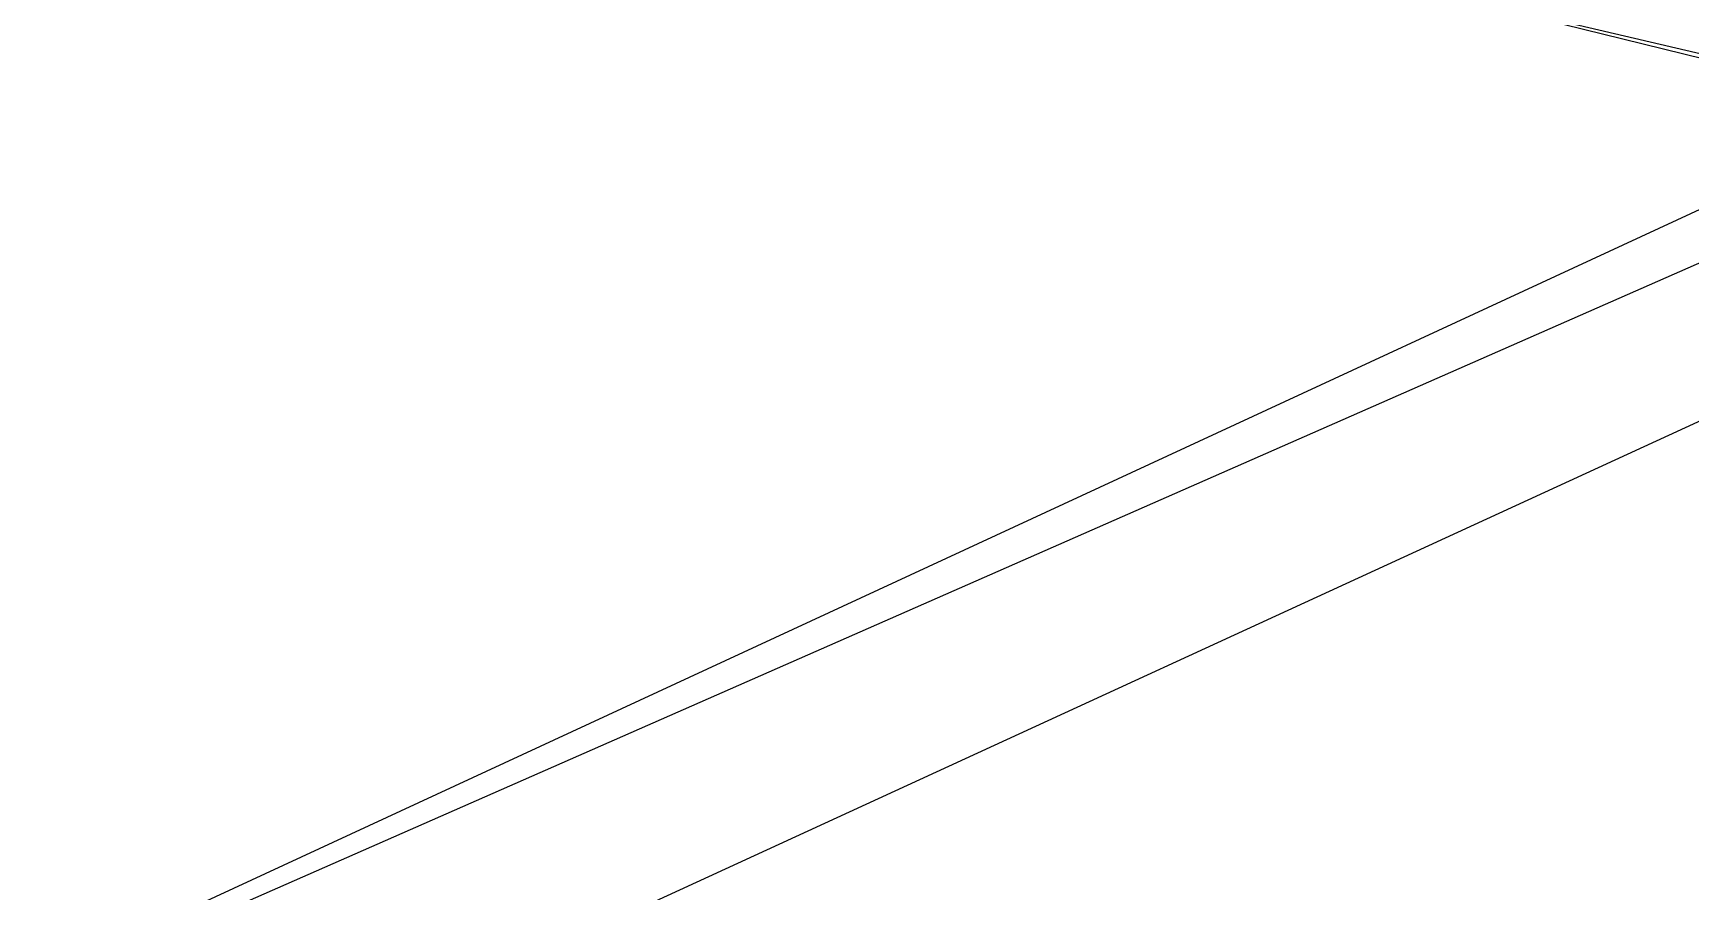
# Model space of a CAD drawing. Header units: feet. Extents: x -84 to 198, y -22 to 181.
# Drawn here: x 100.747 to 102.913, y 23.571 to 24.693 of the extents above; entities that cross this region are included whole.
import ezdxf

# ---------------------------------------------------------------- set-up
doc = ezdxf.new("R2010")
doc.units = ezdxf.units.FT
doc.layers.add('A-LINEA', color=7, linetype='CONTINUOUS')

msp = doc.modelspace()

# ---------------------------------------------------------------- linework, layer by layer
at = {"layer": 'A-LINEA'}
for p, q in [((67.6863, 8.1531), (121.5282, 33.0731)), ((67.2638, 7.8013), (121.7722, 32.846)), ((64.6373, 7.5663), (121.8893, 32.7279))]:
    msp.add_line(p, q, dxfattribs=at)
for points in [[(102.92, 25.5111), (103.7333, 25.3244), (103.5333, 24.5111), (102.72, 24.7111), (102.92, 25.5111)], [(102.92, 25.4978), (103.72, 25.3111), (103.5333, 24.5244), (102.7333, 24.7111), (102.92, 25.4978)]]:
    msp.add_lwpolyline(points, dxfattribs=at)

doc.saveas('drawing.dxf')
